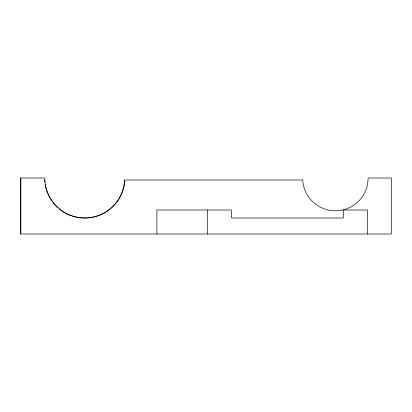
<?xml version="1.0" encoding="UTF-8"?>
<svg xmlns="http://www.w3.org/2000/svg" width="412" height="412" viewBox="0 0 412 412"><rect width="100%" height="100%" fill="white"/><g stroke="black" fill="none" stroke-linecap="round" stroke-linejoin="round"><path stroke-width="0.62" d="M124.79 179.993L124.697 181.913A40.01 40.01 0 0 1 53.951 203.374A40.021 40.021 0 0 1 44.867 177.994L20.6 177.994L20.6 234.006L391.4 234.006L391.4 177.994L368.194 177.994L367.566 184.396A32.806 32.806 0 0 1 302.743 181.208L302.681 179.993L124.522 179.993L124.429 181.913A40.01 40.01 0 0 1 59.23 208.92M367.396 234.006L367.396 210.002L343.392 210.002L343.392 218.005L231.369 218.005L231.369 210.002L156.895 210.002L156.895 234.006M207.365 210.002L207.365 234.006M20.868 177.994L20.868 234.006M52.988 202.498A40.021 40.021 0 0 0 53.684 203.374A40.01 40.01 0 0 0 57.953 207.828M52.314 201.602A40.021 40.021 0 0 1 51.66 200.685M51.346 200.222A40.021 40.021 0 0 1 50.444 198.805M49.873 197.837A40.021 40.021 0 0 1 49.327 196.854M49.069 196.359A40.021 40.021 0 0 1 47.648 193.305M47.437 192.785A40.021 40.021 0 0 1 46.329 189.608M46.17 189.072A40.021 40.021 0 0 1 45.485 186.348M45.269 185.251A40.021 40.021 0 0 1 45.078 184.143M44.795 181.919A40.021 40.021 0 0 1 44.666 180.24"/></g></svg>
